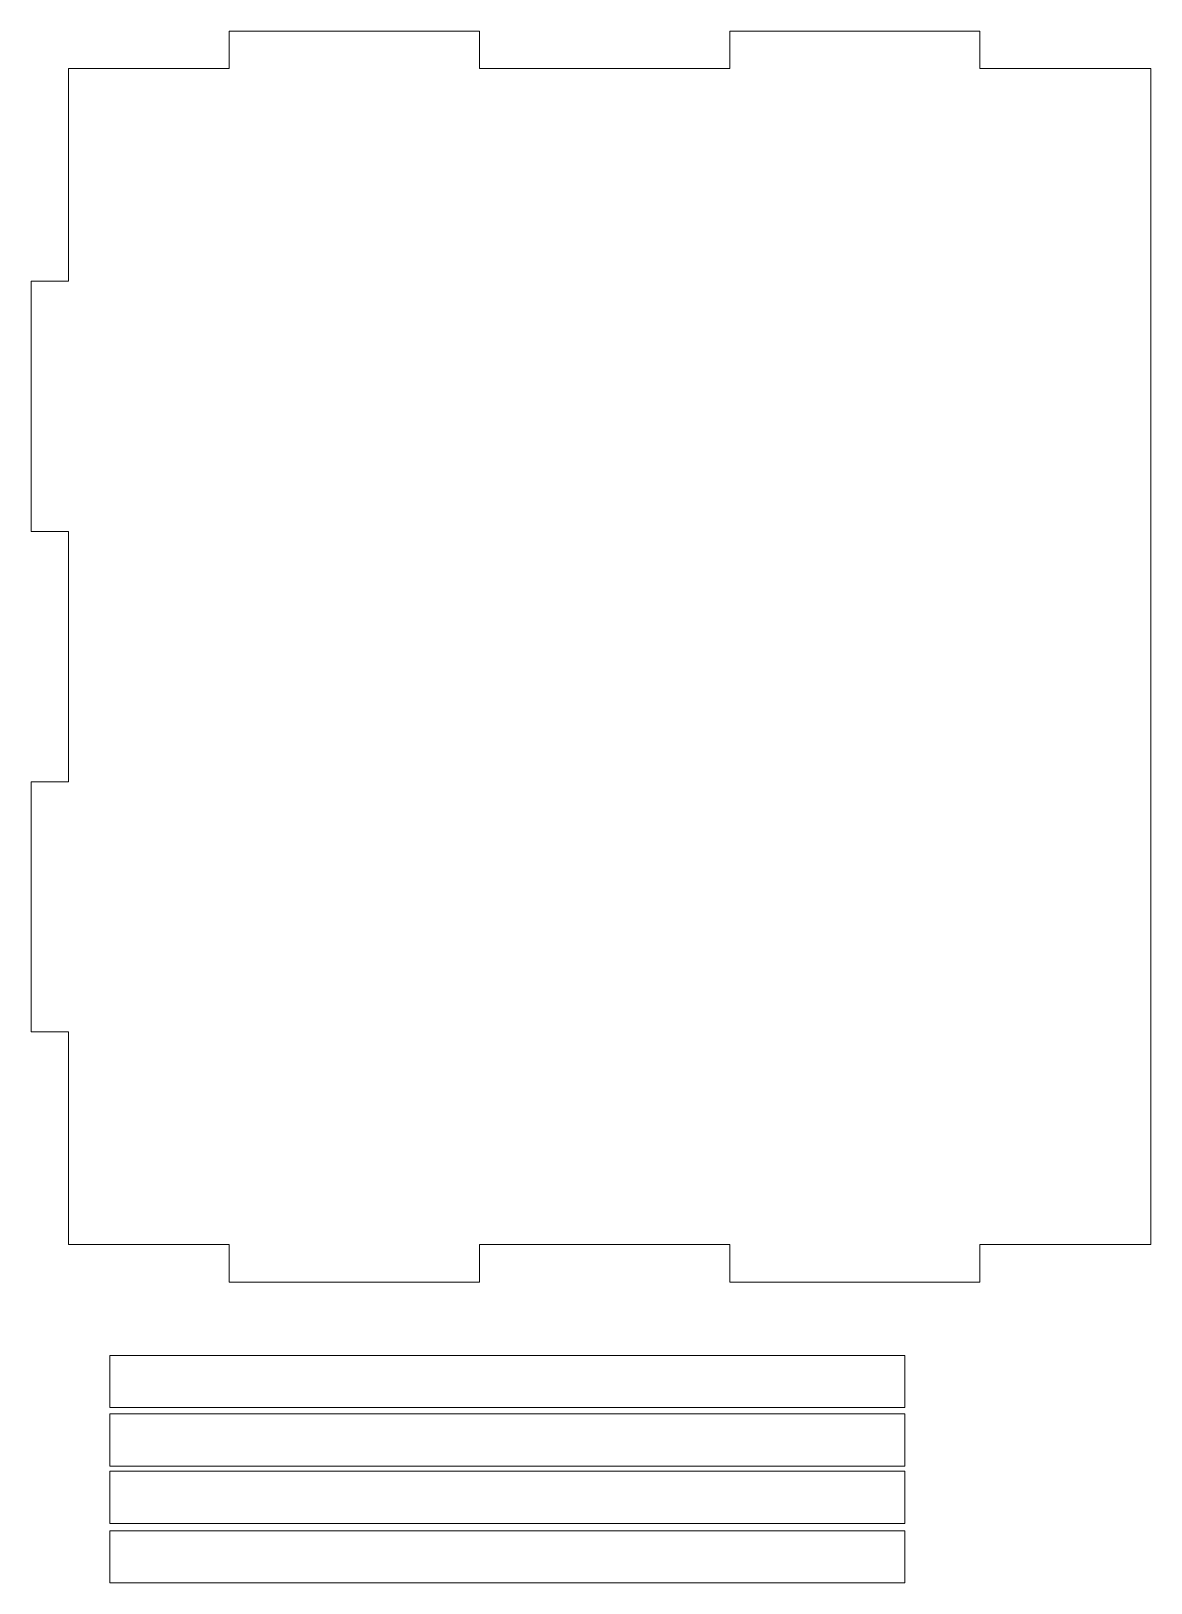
# Model space of a CAD drawing. Header units: millimetres. Extents: x 157 to 646, y -202 to 630.
# Drawn here: x 535.7 to 643.1, y 239.6 to 388.5 of the extents above; entities that cross this region are included whole.
import ezdxf

# ---------------------------------------------------------------- set-up
doc = ezdxf.new("R2010")
doc.units = ezdxf.units.MM
doc.header["$MEASUREMENT"] = 0
doc.layers.add('layer 1', color=7, linetype='Continuous')

msp = doc.modelspace()

# ---------------------------------------------------------------- linework, layer by layer
at = {"layer": 'layer 1', "color": 240, "lineweight": 9}
for points, knots in [([(602.6659, 272.0869), (602.6659, 272.0869), (578.6659, 272.0869), (578.6659, 272.0869), (578.6659, 272.0869), (578.6659, 272.0869), (578.6659, 268.4869), (578.6659, 268.4869), (578.6659, 268.4869), (578.6659, 268.4869), (554.6659, 268.4869), (554.6659, 268.4869), (554.6659, 268.4869), (554.6659, 268.4869), (554.6659, 272.0869), (554.6659, 272.0869), (554.6659, 272.0869), (554.6659, 272.0869), (546.9659, 272.0869), (546.9659, 272.0869), (546.9659, 272.0869), (546.9659, 272.0869), (539.2659, 272.0869), (539.2659, 272.0869), (539.2659, 272.0869), (539.2659, 272.0869), (539.2659, 292.4869), (539.2659, 292.4869), (539.2659, 292.4869), (539.2659, 292.4869), (535.6659, 292.4869), (535.6659, 292.4869), (535.6659, 292.4869), (535.6659, 292.4869), (535.6659, 316.4869), (535.6659, 316.4869), (535.6659, 316.4869), (535.6659, 316.4869), (539.2659, 316.4869), (539.2659, 316.4869), (539.2659, 316.4869), (539.2659, 316.4869), (539.2659, 340.4869), (539.2659, 340.4869), (539.2659, 340.4869), (539.2659, 340.4869), (535.6659, 340.4869), (535.6659, 340.4869), (535.6659, 340.4869), (535.6659, 340.4869), (535.6659, 364.4869), (535.6659, 364.4869), (535.6659, 364.4869), (535.6659, 364.4869), (539.2659, 364.4869), (539.2659, 364.4869), (539.2659, 364.4869), (539.2659, 364.4869), (539.2659, 384.8869), (539.2659, 384.8869), (539.2659, 384.8869), (539.2659, 384.8869), (546.9659, 384.8869), (546.9659, 384.8869), (546.9659, 384.8869), (546.9659, 384.8869), (554.6659, 384.8869), (554.6659, 384.8869), (554.6659, 384.8869), (554.6659, 384.8869), (554.6659, 388.4869), (554.6659, 388.4869), (554.6659, 388.4869), (554.6659, 388.4869), (578.6659, 388.4869), (578.6659, 388.4869), (578.6659, 388.4869), (578.6659, 388.4869), (578.6659, 384.8869), (578.6659, 384.8869), (578.6659, 384.8869), (578.6659, 384.8869), (602.6659, 384.8869), (602.6659, 384.8869), (602.6659, 384.8869), (602.6659, 384.8869), (602.6659, 388.4869), (602.6659, 388.4869), (602.6659, 388.4869), (602.6659, 388.4869), (626.6659, 388.4869), (626.6659, 388.4869), (626.6659, 388.4869), (626.6659, 388.4869), (626.6659, 384.8869), (626.6659, 384.8869), (626.6659, 384.8869), (626.6659, 384.8869), (634.6666, 384.8869), (634.6666, 384.8869), (634.6666, 384.8869), (634.6666, 384.8869), (639.4659, 384.8869), (639.4659, 384.8869), (639.4659, 384.8869), (639.4659, 384.8869), (643.0659, 384.8869), (643.0659, 384.8869), (643.0659, 384.8869), (643.0659, 384.8869), (643.0659, 272.0869), (643.0659, 272.0869), (643.0659, 272.0869), (643.0659, 272.0869), (634.6666, 272.0869), (634.6666, 272.0869), (634.6666, 272.0869), (634.6666, 272.0869), (626.6659, 272.0869), (626.6659, 272.0869), (626.6659, 272.0869), (626.6659, 272.0869), (626.6659, 268.4869), (626.6659, 268.4869), (626.6659, 268.4869), (626.6659, 268.4869), (602.6659, 268.4869), (602.6659, 268.4869), (602.6659, 268.4869), (602.6659, 268.4869), (602.6659, 272.0869), (602.6659, 272.0869)], [0, 0, 0, 0, 0.02941176, 0.02941176, 0.02941176, 0.02941176, 0.05882353, 0.05882353, 0.05882353, 0.05882353, 0.08823529, 0.08823529, 0.08823529, 0.08823529, 0.11764706, 0.11764706, 0.11764706, 0.11764706, 0.14705882, 0.14705882, 0.14705882, 0.14705882, 0.17647059, 0.17647059, 0.17647059, 0.17647059, 0.20588235, 0.20588235, 0.20588235, 0.20588235, 0.23529412, 0.23529412, 0.23529412, 0.23529412, 0.26470588, 0.26470588, 0.26470588, 0.26470588, 0.29411765, 0.29411765, 0.29411765, 0.29411765, 0.32352941, 0.32352941, 0.32352941, 0.32352941, 0.35294118, 0.35294118, 0.35294118, 0.35294118, 0.38235294, 0.38235294, 0.38235294, 0.38235294, 0.41176471, 0.41176471, 0.41176471, 0.41176471, 0.44117647, 0.44117647, 0.44117647, 0.44117647, 0.47058824, 0.47058824, 0.47058824, 0.47058824, 0.5, 0.5, 0.5, 0.5, 0.52941176, 0.52941176, 0.52941176, 0.52941176, 0.55882353, 0.55882353, 0.55882353, 0.55882353, 0.58823529, 0.58823529, 0.58823529, 0.58823529, 0.61764706, 0.61764706, 0.61764706, 0.61764706, 0.64705882, 0.64705882, 0.64705882, 0.64705882, 0.67647059, 0.67647059, 0.67647059, 0.67647059, 0.70588235, 0.70588235, 0.70588235, 0.70588235, 0.73529412, 0.73529412, 0.73529412, 0.73529412, 0.76470588, 0.76470588, 0.76470588, 0.76470588, 0.79411765, 0.79411765, 0.79411765, 0.79411765, 0.82352941, 0.82352941, 0.82352941, 0.82352941, 0.85294118, 0.85294118, 0.85294118, 0.85294118, 0.88235294, 0.88235294, 0.88235294, 0.88235294, 0.91176471, 0.91176471, 0.91176471, 0.91176471, 0.94117647, 0.94117647, 0.94117647, 0.94117647, 1, 1, 1, 1]), ([(619.4735, 256.4577), (619.4735, 256.4577), (619.4735, 261.4562), (619.4735, 261.4562), (619.4735, 261.4562), (619.4735, 261.4562), (543.2142, 261.4562), (543.2142, 261.4562), (543.2142, 261.4562), (543.2142, 261.4562), (543.2142, 256.4577), (543.2142, 256.4577), (543.2142, 256.4577), (543.2142, 256.4577), (619.4735, 256.4577), (619.4735, 256.4577)], [0, 0, 0, 0, 0.2, 0.2, 0.2, 0.2, 0.4, 0.4, 0.4, 0.4, 0.6, 0.6, 0.6, 0.6, 1, 1, 1, 1]), ([(619.4735, 250.8486), (619.4735, 250.8486), (619.4735, 255.8471), (619.4735, 255.8471), (619.4735, 255.8471), (619.4735, 255.8471), (543.2142, 255.8471), (543.2142, 255.8471), (543.2142, 255.8471), (543.2142, 255.8471), (543.2142, 250.8486), (543.2142, 250.8486), (543.2142, 250.8486), (543.2142, 250.8486), (619.4735, 250.8486), (619.4735, 250.8486)], [0, 0, 0, 0, 0.2, 0.2, 0.2, 0.2, 0.4, 0.4, 0.4, 0.4, 0.6, 0.6, 0.6, 0.6, 1, 1, 1, 1]), ([(619.4735, 245.3452), (619.4735, 245.3452), (619.4735, 250.3437), (619.4735, 250.3437), (619.4735, 250.3437), (619.4735, 250.3437), (543.2142, 250.3437), (543.2142, 250.3437), (543.2142, 250.3437), (543.2142, 250.3437), (543.2142, 245.3452), (543.2142, 245.3452), (543.2142, 245.3452), (543.2142, 245.3452), (619.4735, 245.3452), (619.4735, 245.3452)], [0, 0, 0, 0, 0.2, 0.2, 0.2, 0.2, 0.4, 0.4, 0.4, 0.4, 0.6, 0.6, 0.6, 0.6, 1, 1, 1, 1]), ([(619.4735, 239.6302), (619.4735, 239.6302), (619.4735, 244.6287), (619.4735, 244.6287), (619.4735, 244.6287), (619.4735, 244.6287), (543.2142, 244.6287), (543.2142, 244.6287), (543.2142, 244.6287), (543.2142, 244.6287), (543.2142, 239.6302), (543.2142, 239.6302), (543.2142, 239.6302), (543.2142, 239.6302), (619.4735, 239.6302), (619.4735, 239.6302)], [0, 0, 0, 0, 0.2, 0.2, 0.2, 0.2, 0.4, 0.4, 0.4, 0.4, 0.6, 0.6, 0.6, 0.6, 1, 1, 1, 1])]:
    msp.add_open_spline(points, degree=3, knots=knots, dxfattribs=at)

doc.saveas('drawing.dxf')
